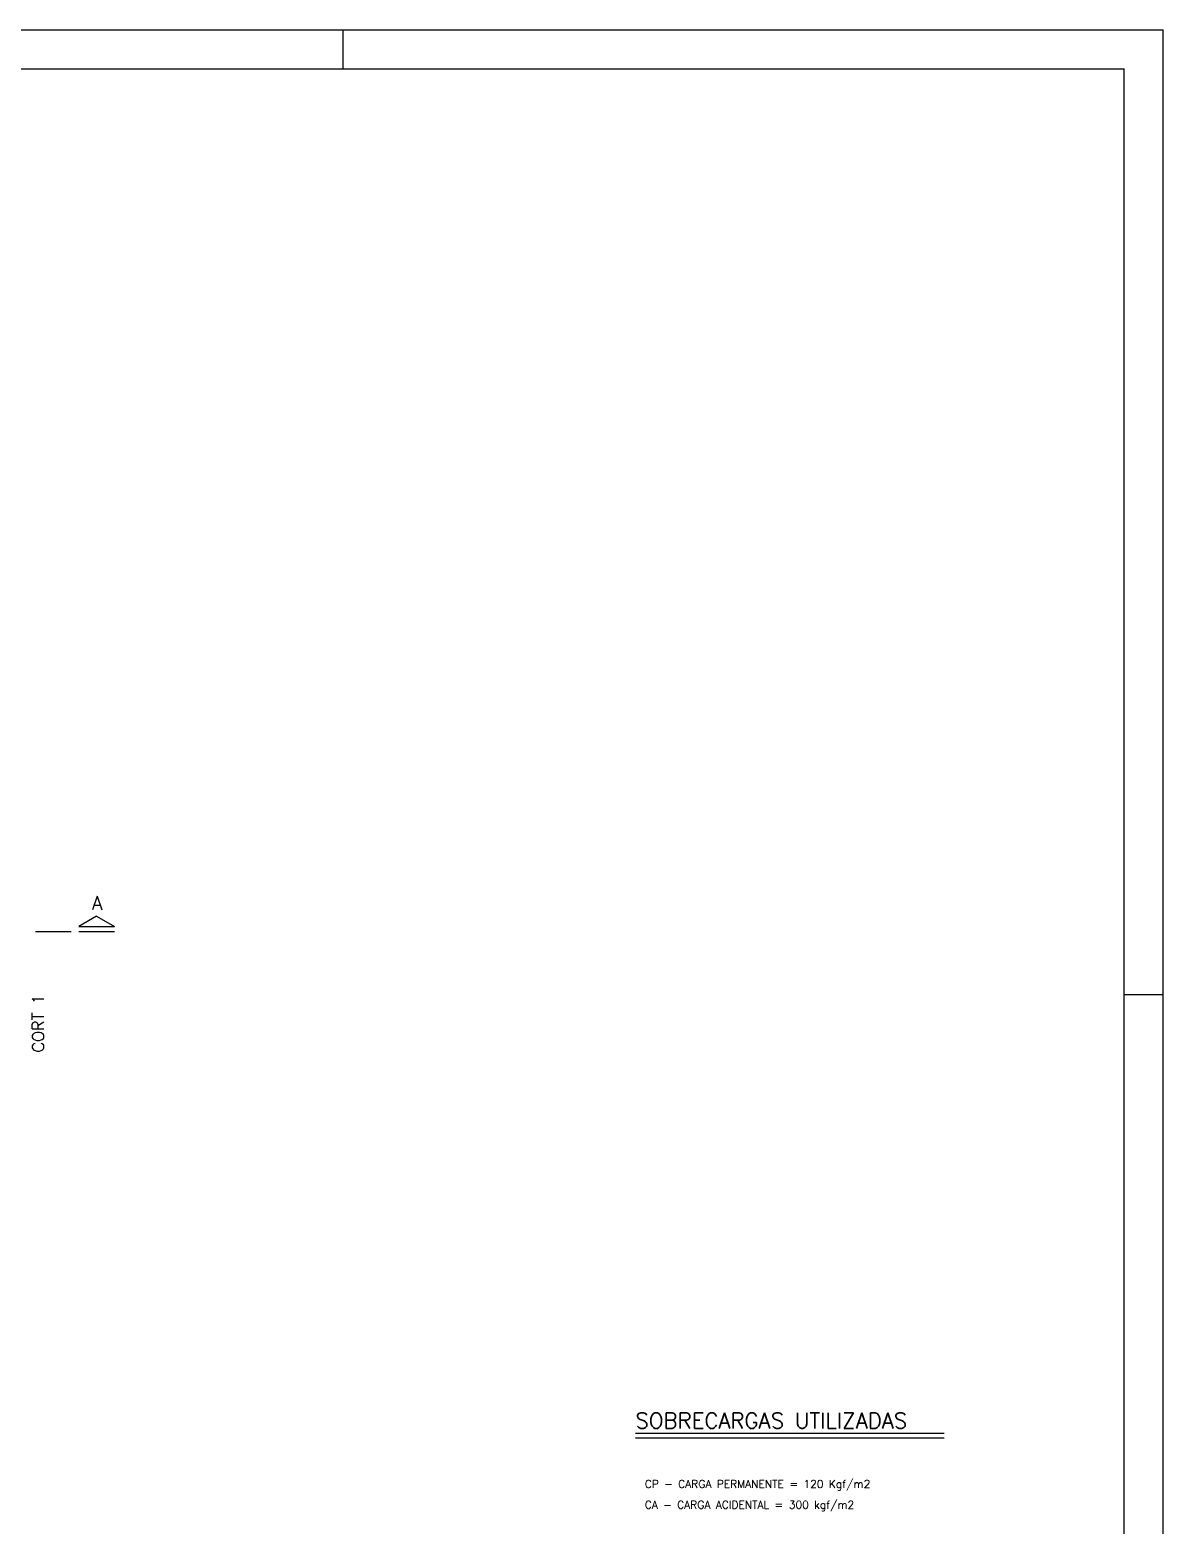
# Model space of a CAD drawing. Extents: x 33964 to 42889, y 0 to 6308.
# Drawn here: x 40712 to 42889, y 3436 to 6308 of the extents above; entities that cross this region are included whole.
import ezdxf

# ---------------------------------------------------------------- set-up
doc = ezdxf.new("R2010")
doc.units = 0
doc.header["$LTSCALE"] = 75
doc.header["$MEASUREMENT"] = 0
doc.layers.get('0').update_dxf_attribs({"color": 3, "linetype": 'CONTINUOUS'})
for name, color, linetype in [('221', 1, 'CONTINUOUS'), ('222', 6, 'CONTINUOUS'), ('226', 3, 'CONTINUOUS'), ('228', 7, 'CONTINUOUS'), ('233', 6, 'CONTINUOUS')]:
    doc.layers.add(name, color=color, linetype=linetype)
doc.styles.get("Standard").update_dxf_attribs({"font": 'ROMANS.SHX'})

msp = doc.modelspace()

# ---------------------------------------------------------------- linework, layer by layer
for p, q in [((33964.1, 6307.5), (42889.1, 6307.5)), ((42889.1, 0), (42889.1, 6307.5)), ((42814.1, 4455), (42889.1, 4455))]:
    msp.add_line(p, q)
msp.add_lwpolyline([(41314.1, 6232.5), (41314.1, 6307.5)])
at = {"layer": '221'}
msp.add_line((41875.6, 3603.7), (42468.7, 3603.7), dxfattribs=at)
at = {"layer": '222'}
for p, q in [((34151.6, 6232.5), (42814.1, 6232.5)), ((42814.1, 75), (42814.1, 6232.5)), ((41875.6, 3612.7), (42468.7, 3612.7))]:
    msp.add_line(p, q, dxfattribs=at)
at = {"layer": '226'}
for p, q in [((40840.4, 4605.3), (40806.3, 4585.6)), ((40840.4, 4605.3), (40874.6, 4585.6)), ((40806.3, 4585.6), (40874.6, 4585.6))]:
    msp.add_line(p, q, dxfattribs=at)
at = {"layer": '228'}
for p, q in [((40723.4, 4576.2), (40791.7, 4576.2)), ((40806.3, 4576.2), (40874.6, 4576.2))]:
    msp.add_line(p, q, dxfattribs=at)

# ---------------------------------------------------------------- texts
for s, p in [('CP - CARGA PERMANENTE = 120 Kgf/m2 ', (41893.5, 3507.5)), ('CA - CARGA ACIDENTAL = 300 kgf/m2', (41893.5, 3467.5))]:
    msp.add_text(s, height=15).set_placement(p)
at = {"layer": '222'}
msp.add_text('SOBRECARGAS UTILIZADAS ', height=30, dxfattribs=at).set_placement((41875.6, 3621.7))
at = {"layer": '233'}
msp.add_text('A', height=26.2, dxfattribs=at).set_placement((40831.7, 4617.7))
msp.add_text('CORT 1', height=22.5, rotation=90, dxfattribs=at).set_placement((40739.4, 4343.6))

doc.saveas('drawing.dxf')
